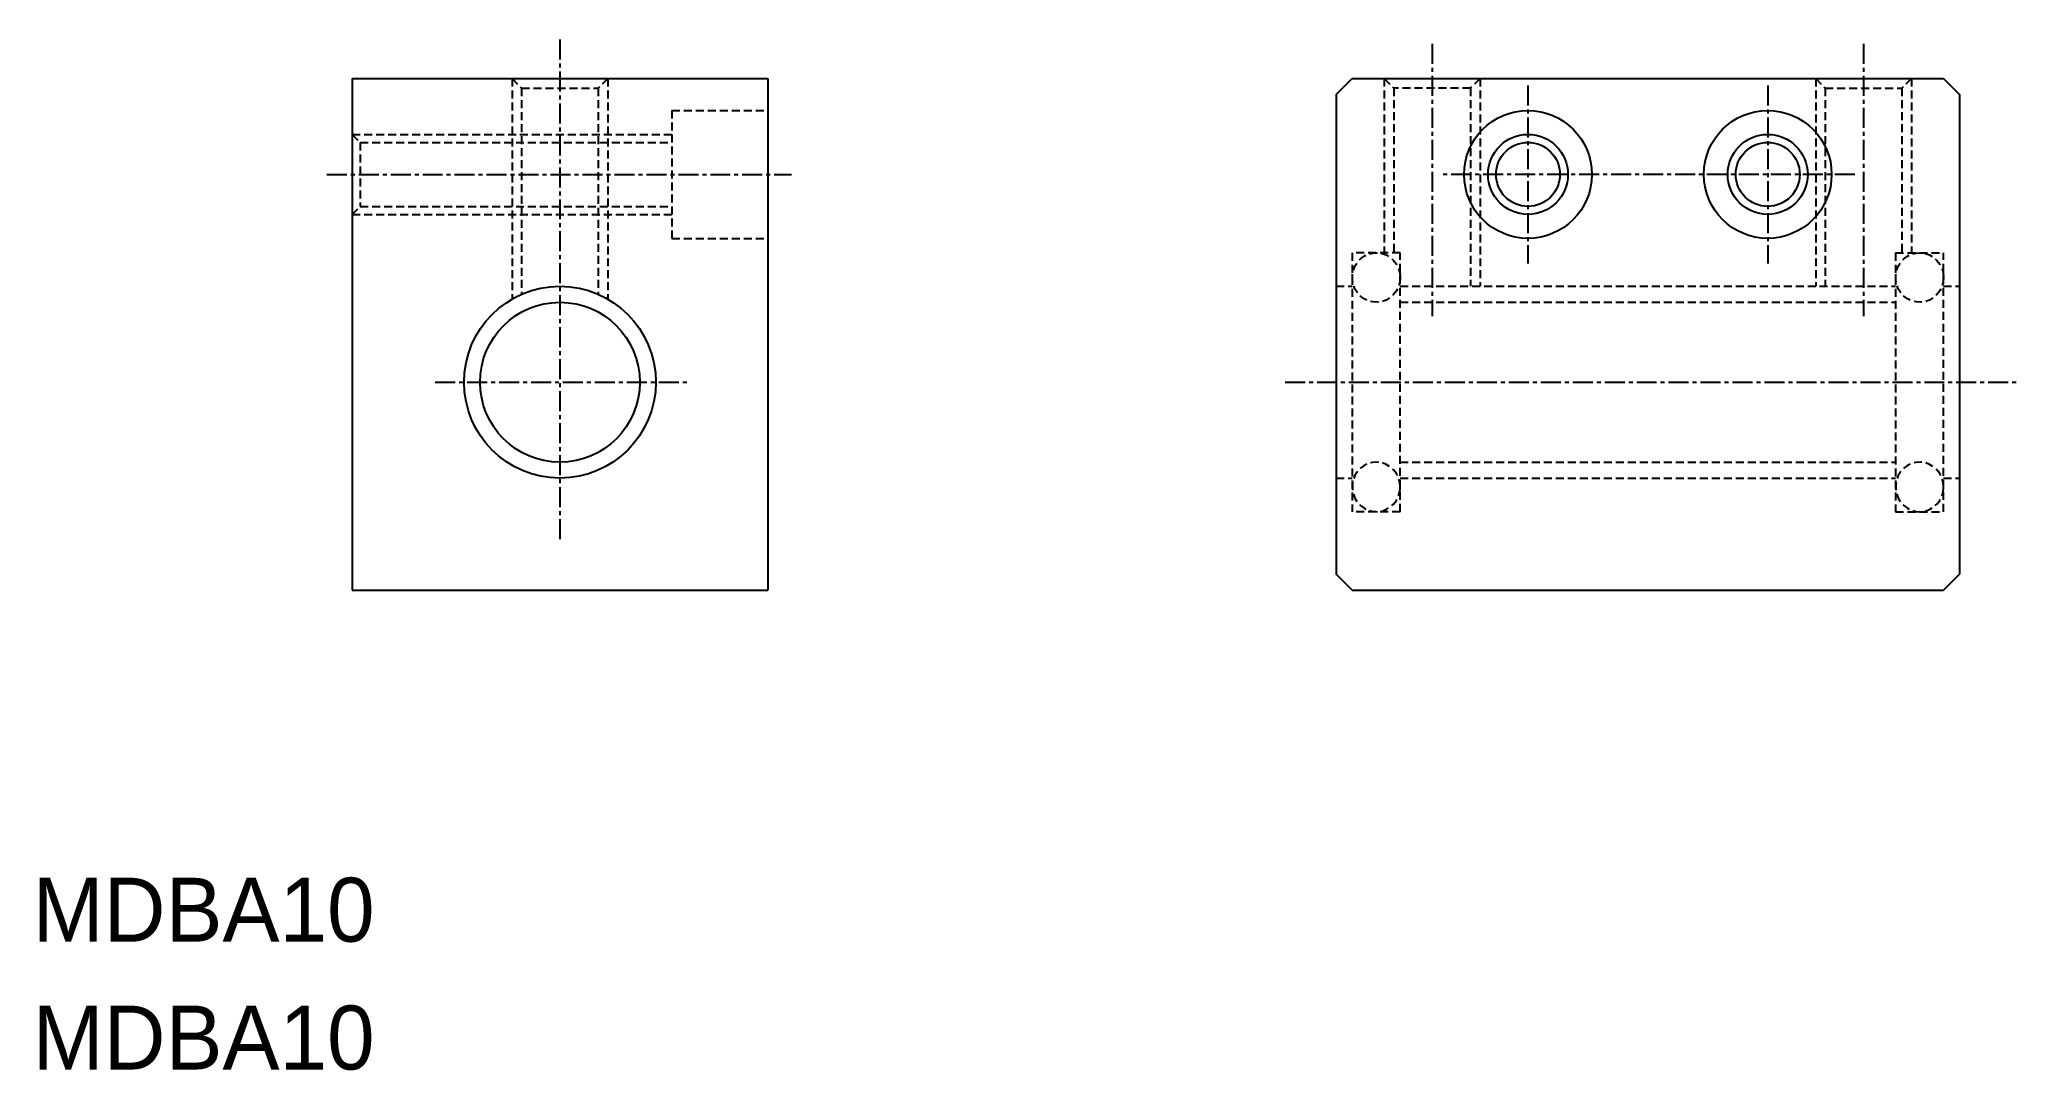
# Model space of a CAD drawing. Extents: x 10 to 134, y 10 to 74.
import ezdxf

# ---------------------------------------------------------------- set-up
doc = ezdxf.new("R2010")
doc.units = 0
doc.linetypes.add('CENTER', pattern=[2, 1.25, -0.25, 0.25, -0.25])
doc.linetypes.add('DASHED', pattern=[0.75, 0.5, -0.25])
doc.layers.get('0').update_dxf_attribs({"linetype": 'CONTINUOUS'})
doc.layers.add('CENTER', color=1, linetype='CENTER')

msp = doc.modelspace()

# ---------------------------------------------------------------- linework, layer by layer
at = {"color": 7, "linetype": 'CONTINUOUS'}
for p, q in [((30, 72), (30, 40)), ((30, 72), (56, 72)), ((36.5, 72), (36.5, 72)), ((43, 72), (43, 72)), ((56, 72), (56, 40)), ((91.57, 71), (92.57, 72)), ((92.57, 72), (129.57, 72)), ((129.57, 72), (130.57, 71)), ((91.57, 71), (91.57, 41)), ((130.57, 71), (130.57, 41)), ((92.57, 40), (91.57, 41)), ((130.57, 41), (129.57, 40)), ((30, 40), (56, 40)), ((92.57, 40), (129.57, 40))]:
    msp.add_line(p, q, dxfattribs=at)
at = {"color": 3, "linetype": 'DASHED'}
for p, q in [((40, 72), (40.6, 71.4)), ((40, 72), (40, 58.2)), ((46, 72), (45.4, 71.4)), ((46, 72), (46, 58.2)), ((94.57, 72), (94.57, 61.1)), ((94.57, 72), (95.17, 71.4)), ((100.57, 72), (99.97, 71.4)), ((100.57, 72), (100.57, 59)), ((121.57, 72), (122.17, 71.4)), ((121.57, 72), (121.57, 59)), ((127.57, 72), (126.97, 71.4)), ((127.57, 72), (127.57, 61.1)), ((40.6, 71.4), (40.6, 58.5)), ((40.6, 71.4), (45.4, 71.4)), ((45.4, 71.4), (45.4, 58.5)), ((99.97, 71.4), (95.17, 71.4)), ((95.17, 71.4), (95.17, 61.1)), ((99.97, 71.4), (99.97, 59)), ((122.17, 71.4), (122.17, 59)), ((122.17, 71.4), (126.97, 71.4)), ((126.97, 71.4), (126.97, 61.1)), ((50, 70), (56, 70)), ((50, 70), (50, 62)), ((30, 68.5), (50, 68.5)), ((30, 68.5), (30.5, 68)), ((30.5, 68), (50, 68)), ((30.5, 68), (30.5, 64)), ((30, 63.5), (30.5, 64)), ((30, 63.5), (50, 63.5)), ((30.5, 64), (50, 64)), ((50, 62), (56, 62)), ((95.57, 61.1), (92.57, 61.1)), ((92.57, 61.1), (92.57, 44.9)), ((95.57, 44.9), (95.57, 61.1)), ((126.57, 61.1), (129.57, 61.1)), ((126.57, 61.1), (126.57, 44.9)), ((129.57, 44.9), (129.57, 61.1)), ((91.57, 59), (92.57, 59)), ((95.57, 59), (126.57, 59)), ((129.57, 59), (130.57, 59)), ((95.57, 58), (126.57, 58)), ((95.57, 48), (126.57, 48)), ((91.57, 47), (92.57, 47)), ((95.57, 47), (126.57, 47)), ((129.57, 47), (130.57, 47)), ((95.57, 44.9), (92.57, 44.9)), ((126.57, 44.9), (129.57, 44.9))]:
    msp.add_line(p, q, dxfattribs=at)
at = {"color": 3, "linetype": 'DASHED', "flags": 128}
for points in [[(95.57, 59.55), (95.55, 59.26), (95.47, 58.97), (95.34, 58.71), (95.16, 58.48), (94.94, 58.29), (94.7, 58.14), (94.43, 58.04), (94.15, 58), (93.86, 58.02), (93.58, 58.09), (93.32, 58.21), (93.09, 58.38), (92.9, 58.59), (92.74, 58.84), (92.64, 59.11), (92.58, 59.4), (92.58, 59.7), (92.64, 59.99), (92.74, 60.26), (92.9, 60.51), (93.09, 60.72), (93.32, 60.89), (93.58, 61.01), (93.86, 61.08), (94.15, 61.1), (94.43, 61.06), (94.7, 60.96), (94.94, 60.81), (95.16, 60.62), (95.34, 60.39), (95.47, 60.13), (95.55, 59.84)], [(129.57, 59.55), (129.55, 59.26), (129.47, 58.97), (129.34, 58.71), (129.16, 58.48), (128.94, 58.29), (128.7, 58.14), (128.43, 58.04), (128.15, 58), (127.86, 58.02), (127.58, 58.09), (127.32, 58.21), (127.09, 58.38), (126.9, 58.59), (126.74, 58.84), (126.64, 59.11), (126.58, 59.4), (126.58, 59.7), (126.64, 59.99), (126.74, 60.26), (126.9, 60.51), (127.09, 60.72), (127.32, 60.89), (127.58, 61.01), (127.86, 61.08), (128.15, 61.1), (128.43, 61.06), (128.7, 60.96), (128.94, 60.81), (129.16, 60.62), (129.34, 60.39), (129.47, 60.13), (129.55, 59.84)], [(95.57, 46.45), (95.55, 46.74), (95.47, 47.03), (95.34, 47.29), (95.16, 47.52), (94.94, 47.71), (94.7, 47.86), (94.43, 47.96), (94.15, 48), (93.86, 47.98), (93.58, 47.91), (93.32, 47.79), (93.09, 47.62), (92.9, 47.41), (92.74, 47.16), (92.64, 46.89), (92.58, 46.6), (92.58, 46.3), (92.64, 46.01), (92.74, 45.74), (92.9, 45.49), (93.09, 45.28), (93.32, 45.11), (93.58, 44.99), (93.86, 44.92), (94.15, 44.9), (94.43, 44.94), (94.7, 45.04), (94.94, 45.19), (95.16, 45.38), (95.34, 45.61), (95.47, 45.87), (95.55, 46.16)], [(129.57, 46.45), (129.55, 46.74), (129.47, 47.03), (129.34, 47.29), (129.16, 47.52), (128.94, 47.71), (128.7, 47.86), (128.43, 47.96), (128.15, 48), (127.86, 47.98), (127.58, 47.91), (127.32, 47.79), (127.09, 47.62), (126.9, 47.41), (126.74, 47.16), (126.64, 46.89), (126.58, 46.6), (126.58, 46.3), (126.64, 46.01), (126.74, 45.74), (126.9, 45.49), (127.09, 45.28), (127.32, 45.11), (127.58, 44.99), (127.86, 44.92), (128.15, 44.9), (128.43, 44.94), (128.7, 45.04), (128.94, 45.19), (129.16, 45.38), (129.34, 45.61), (129.47, 45.87), (129.55, 46.16)]]:
    msp.add_lwpolyline(points, close=True, dxfattribs=at)
at = {"color": 7, "linetype": 'CONTINUOUS'}
for centre, radius in [((103.57, 66), 4), ((118.57, 66), 4), ((103.57, 66), 2), ((118.57, 66), 2), ((43, 53), 6), ((43, 53), 5)]:
    msp.add_circle(centre, radius, dxfattribs=at)
at = {"color": 3}
for centre in [(103.57, 66), (118.57, 66)]:
    msp.add_circle(centre, 2.5, dxfattribs=at)
at = {"layer": 'CENTER', "color": 1, "linetype": 'CENTER'}
for p, q in [((43, 74.44), (43, 42.96)), ((97.57, 74.16), (97.57, 57.14)), ((124.57, 74.16), (124.57, 57.14)), ((103.57, 71.57), (103.57, 60.43)), ((118.57, 71.57), (118.57, 60.43)), ((28.41, 66), (57.48, 66)), ((124.02, 66), (98.01, 66)), ((35.19, 53), (51, 53)), ((88.37, 53), (134.2, 53))]:
    msp.add_line(p, q, dxfattribs=at)

# ---------------------------------------------------------------- texts
at = {"color": 7, "linetype": 'CONTINUOUS'}
for p in [(10, 18), (10, 10)]:
    msp.add_text('MDBA10', height=4, dxfattribs=at).set_placement(p)

doc.saveas('drawing.dxf')
